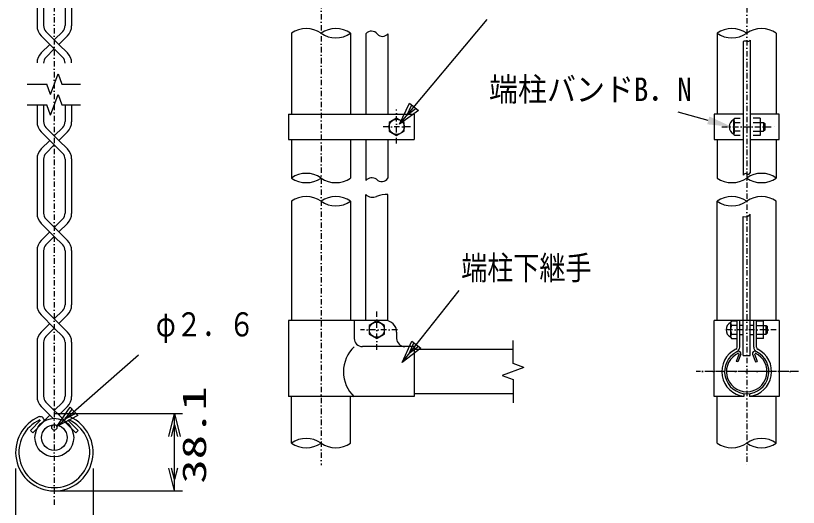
# Model space of a CAD drawing. Units: millimetres, scale not verified. Extents: x -4425 to 4425, y -3150 to 3150.
# Drawn here: x 751 to 2193, y 1026 to 1933 of the extents above; entities that cross this region are included whole.
import ezdxf
from ezdxf.enums import TextEntityAlignment as Align

# ---------------------------------------------------------------- set-up
doc = ezdxf.new("R2010")
doc.units = ezdxf.units.MM
doc.header["$LTSCALE"] = 20
doc.linetypes.add('USER1', pattern=[1.01, 0.5, -0.25, 0.01, -0.25])
doc.linetypes.add('USER4', pattern=[1.125, 0.75, -0.125, 0.125, -0.125])
for name, color, linetype, lineweight in [('0-2_1', 7, 'Continuous', 25), ('0-3_0', 7, 'Continuous', 25), ('0-B_DWGBRD-SMEC0', 2, 'Continuous', 25)]:
    doc.layers.add(name, color=color, linetype=linetype, lineweight=lineweight)
doc.styles.add('ＭＳ ゴシック', font='')
doc.styles.get('ＭＳ ゴシック').set_extended_font_data('MS Gothic')

# ---------------------------------------------------------------- blocks, each defined once
blk = doc.blocks.new('C42')
at = {"layer": '0-2_1', "color": 4}
blk.add_line((115014.5, 95210.7), (117117.6, 97867.8), dxfattribs=at)
blk.add_lwpolyline([(115700.4, 95739), (115014.5, 95210.7), (115371.1, 95999.6)], close=True, dxfattribs=at)
blk.add_lwpolyline([(115618.1, 95804.1), (115275.1, 95540), (115453.4, 95934.5)], dxfattribs=at)
blk = doc.blocks.new('C43')
at = {"layer": '0-2_1', "color": 4}
blk.add_line((114914.8, 103992.9), (118152.7, 107849.7), dxfattribs=at)
blk.add_lwpolyline([(115615.7, 104501.3), (114914.8, 103992.9), (115294.1, 104771.3)], close=True, dxfattribs=at)
blk.add_lwpolyline([(115535.3, 104568.8), (115184.8, 104314.6), (115374.5, 104703.8)], dxfattribs=at)

msp = doc.modelspace()

# ---------------------------------------------------------------- linework, layer by layer
at = {"layer": '0-2_1', "color": 4, "linetype": 'USER1'}
for p, q in [((822.68, 2555.98), (822.68, 1026.59)), ((1313.79, 2480.81), (1313.79, 1103.75)), ((2097.74, 2473.36), (2097.74, 1100.37)), ((1453.07, 1697.12), (1453.07, 1759.71)), ((1453.07, 1697.12), (1453.07, 1759.71)), ((1478.7, 1727.61), (1425.15, 1727.61)), ((1478.7, 1727.61), (1425.15, 1727.61)), ((2052.19, 1727.61), (2149.38, 1727.61)), ((2052.19, 1727.61), (2149.38, 1727.61)), ((1416.64, 1316.82), (1416.64, 1387.1)), ((1416.64, 1316.82), (1416.64, 1387.1)), ((1454.4, 1353.68), (1386.42, 1353.68)), ((1454.4, 1353.68), (1386.42, 1353.68)), ((2152.26, 1353.68), (2051.26, 1353.68)), ((2152.26, 1353.68), (2051.26, 1353.68)), ((2192.81, 1276.54), (2004.89, 1276.54))]:
    msp.add_line(p, q, dxfattribs=at)
at = {"layer": '0-2_1'}
for p, q in [((790.81, 2014.13), (790.81, 1913.91)), ((802.81, 2013.82), (802.81, 1914.22)), ((842.56, 2013.82), (842.56, 1914.22)), ((854.56, 2014.13), (854.56, 1913.91)), ((831.17, 1879.64), (807.2, 1903.61)), ((822.68, 1888.13), (838.16, 1903.61)), ((822.68, 1871.16), (798.5, 1895.35)), ((831.17, 1879.64), (846.87, 1895.35)), ((1259.36, 1900.11), (1259.36, 1751.18)), ((1368.21, 1900.11), (1368.21, 1751.18)), ((1396.28, 1899.27), (1396.28, 1751.18)), ((1437, 1899.27), (1437, 1751.18)), ((2043.31, 1900.11), (2043.31, 1751.18)), ((2043.31, 1900.11), (2043.31, 1751.18)), ((2152.17, 1900.11), (2152.17, 1751.18)), ((2152.17, 1900.11), (2152.17, 1751.18)), ((798.5, 1863.94), (814.2, 1879.64)), ((846.87, 1863.94), (831.17, 1879.64)), ((2091.31, 1884.75), (2091.31, 1638.62)), ((2091.31, 1884.75), (2091.31, 1638.62)), ((2104.17, 1887.54), (2104.17, 1642.79)), ((2104.17, 1887.54), (2104.17, 1642.79)), ((807.2, 1855.68), (822.68, 1871.16)), ((838.16, 1855.68), (822.68, 1871.16)), ((790.81, 1767.91), (790.81, 1736.91)), ((802.81, 1767.91), (802.81, 1737.22)), ((842.56, 1767.91), (842.56, 1737.22)), ((854.56, 1767.91), (854.56, 1736.91)), ((1254, 1751.18), (1254, 1704.04)), ((2037.95, 1751.18), (2037.95, 1704.04)), ((2091.31, 1751.18), (2037.95, 1751.18)), ((2037.95, 1751.18), (2037.95, 1704.04)), ((2091.31, 1751.18), (2037.95, 1751.18)), ((2074.17, 1740.84), (2075.81, 1743.68)), ((2074.17, 1740.84), (2075.81, 1743.68)), ((2074.17, 1714.39), (2074.17, 1740.84)), ((2074.17, 1714.39), (2074.17, 1740.84)), ((2075.45, 1735.65), (2085.95, 1735.65)), ((2075.45, 1735.65), (2085.95, 1735.65)), ((2075.81, 1743.68), (2085.95, 1743.68)), ((2075.81, 1743.68), (2085.95, 1743.68)), ((2122.38, 1743.68), (2109.52, 1743.68)), ((2122.38, 1743.68), (2109.52, 1743.68)), ((2109.52, 1735.64), (2128.81, 1735.64)), ((2109.52, 1735.64), (2128.81, 1735.64)), ((2122.38, 1743.68), (2122.38, 1711.54)), ((2122.38, 1743.68), (2122.38, 1711.54)), ((2128.81, 1735.64), (2130.95, 1733.5)), ((2128.81, 1735.64), (2130.95, 1733.5)), ((2128.81, 1735.11), (2128.81, 1720.11)), ((2128.81, 1735.11), (2128.81, 1720.11)), ((2130.95, 1733.5), (2130.95, 1721.73)), ((2130.95, 1733.5), (2130.95, 1721.73)), ((822.68, 1694.16), (798.5, 1718.35)), ((831.17, 1702.64), (807.2, 1726.61)), ((822.68, 1711.13), (838.16, 1726.61)), ((831.17, 1702.64), (846.87, 1718.35)), ((2085.95, 1719.58), (2075.45, 1719.58)), ((2085.95, 1719.58), (2075.45, 1719.58)), ((2109.52, 1719.58), (2128.81, 1719.58)), ((2109.52, 1719.58), (2128.81, 1719.58)), ((2130.95, 1721.73), (2128.81, 1719.58)), ((2130.95, 1721.73), (2128.81, 1719.58)), ((798.5, 1686.94), (814.2, 1702.64)), ((846.87, 1686.94), (831.17, 1702.64)), ((1254, 1704.04), (1485.21, 1704.04)), ((1259.36, 1704.04), (1259.36, 1633.33)), ((1368.21, 1704.04), (1368.21, 1633.33)), ((1396.28, 1704.04), (1396.28, 1628.49)), ((1437, 1704.04), (1437, 1632.9)), ((2037.95, 1704.04), (2091.31, 1704.04)), ((2037.95, 1704.04), (2091.31, 1704.04)), ((2043.31, 1704.04), (2043.31, 1633.33)), ((2043.31, 1704.04), (2043.31, 1633.33)), ((2122.38, 1711.54), (2109.52, 1711.54)), ((2122.38, 1711.54), (2109.52, 1711.54)), ((2152.17, 1704.04), (2152.17, 1633.33)), ((2152.17, 1704.04), (2152.17, 1633.33)), ((807.2, 1678.68), (822.68, 1694.16)), ((838.16, 1678.68), (822.68, 1694.16)), ((790.81, 1668.38), (790.81, 1568.16)), ((802.81, 1668.07), (802.81, 1568.47)), ((842.56, 1668.07), (842.56, 1568.47)), ((854.56, 1668.38), (854.56, 1568.16)), ((1396.29, 1370.83), (1396.28, 1602.66)), ((1437, 1370.83), (1437, 1602.66)), ((1259.36, 1590.47), (1259.36, 1370.83)), ((1368.21, 1590.47), (1368.21, 1370.83)), ((2043.31, 1370.83), (2043.31, 1590.47)), ((2043.31, 1370.83), (2043.31, 1590.47)), ((2152.17, 1370.83), (2152.17, 1590.47)), ((2152.17, 1370.83), (2152.17, 1590.47)), ((831.17, 1533.89), (807.2, 1557.86)), ((822.68, 1542.38), (838.16, 1557.86)), ((2091.31, 1306.03), (2091.31, 1562.12)), ((2104.17, 1306.03), (2104.17, 1566.5)), ((822.68, 1525.41), (798.5, 1549.6)), ((831.17, 1533.89), (846.87, 1549.6)), ((798.5, 1518.19), (814.2, 1533.89)), ((798.5, 1518.19), (814.2, 1533.89)), ((846.87, 1518.19), (831.17, 1533.89)), ((807.2, 1509.93), (822.68, 1525.41)), ((807.2, 1509.93), (822.68, 1525.41)), ((838.16, 1509.93), (822.68, 1525.41)), ((838.16, 1509.93), (822.68, 1525.41)), ((790.81, 1499.63), (790.81, 1399.41)), ((802.81, 1499.32), (802.81, 1399.72)), ((842.56, 1499.32), (842.56, 1399.72)), ((854.56, 1499.63), (854.56, 1399.41)), ((831.17, 1365.14), (807.2, 1389.11)), ((822.68, 1373.63), (838.16, 1389.11)), ((822.68, 1356.66), (798.5, 1380.85)), ((831.17, 1365.14), (846.87, 1380.85)), ((1431.64, 1370.83), (1254, 1370.83)), ((1254, 1370.83), (1254, 1230.47)), ((1374.96, 1370.83), (1374.96, 1337.61)), ((1374.96, 1370.83), (1374.96, 1337.61)), ((1374.96, 1370.83), (1374.96, 1337.61)), ((2157.52, 1370.83), (2037.95, 1370.83)), ((2037.95, 1230.47), (2037.95, 1370.83)), ((2157.52, 1370.83), (2037.95, 1370.83)), ((2069.81, 1369.76), (2068.17, 1366.91)), ((2079.95, 1321.45), (2079.95, 1370.83)), ((2084.88, 1321.33), (2084.88, 1370.83)), ((2110.59, 1321.33), (2110.59, 1370.83)), ((2115.52, 1321.45), (2115.52, 1370.83)), ((2128.38, 1369.76), (2115.52, 1369.76)), ((2128.38, 1337.61), (2128.38, 1369.76)), ((2157.53, 1370.83), (2157.52, 1230.47)), ((798.5, 1349.44), (814.2, 1365.14)), ((807.2, 1341.18), (822.68, 1356.66)), ((838.16, 1341.18), (822.68, 1356.66)), ((846.87, 1349.44), (831.17, 1365.14)), ((2068.17, 1366.91), (2068.17, 1340.46)), ((2079.95, 1361.72), (2069.46, 1361.72)), ((2084.88, 1362.26), (2091.31, 1362.26)), ((2104.17, 1362.26), (2110.59, 1362.26)), ((2115.52, 1361.71), (2133.74, 1361.71)), ((2133.74, 1361.71), (2135.88, 1359.57)), ((2133.74, 1361.71), (2135.88, 1359.57)), ((2133.74, 1346.18), (2133.74, 1361.18)), ((2135.88, 1347.8), (2135.88, 1359.57)), ((1453.07, 1349.4), (1453.07, 1337.61)), ((1453.07, 1349.4), (1453.07, 1337.61)), ((1453.07, 1349.4), (1453.07, 1337.61)), ((2068.17, 1340.46), (2069.81, 1337.61)), ((2068.17, 1340.46), (2069.81, 1337.61)), ((2069.46, 1345.65), (2079.95, 1345.65)), ((2084.88, 1345.11), (2091.31, 1345.11)), ((2104.17, 1345.11), (2110.59, 1345.11)), ((2115.52, 1345.66), (2133.74, 1345.66)), ((2135.88, 1347.8), (2133.74, 1345.66)), ((2135.88, 1347.8), (2133.74, 1345.66)), ((790.81, 1330.88), (790.81, 1230.66)), ((802.81, 1330.57), (802.81, 1230.97)), ((842.56, 1330.57), (842.56, 1230.97)), ((854.56, 1330.88), (854.56, 1230.66)), ((2069.81, 1337.61), (2079.95, 1337.61)), ((2128.38, 1337.61), (2115.52, 1337.61)), ((1485.21, 1322.61), (1389.96, 1322.61)), ((1485.21, 1322.61), (1485.21, 1230.47)), ((1667.36, 1317.26), (1485.21, 1317.26)), ((2083.53, 1309.51), (2078.39, 1295.38)), ((2086.92, 1308.79), (2081.61, 1294.21)), ((2091.31, 1306.03), (2104.17, 1306.03)), ((2091.31, 1306.03), (2104.17, 1306.03)), ((2108.55, 1308.79), (2113.86, 1294.21)), ((2108.55, 1308.79), (2113.86, 1294.21)), ((2111.94, 1309.51), (2117.08, 1295.38)), ((2111.94, 1309.51), (2117.08, 1295.38)), ((2081.61, 1294.21), (2078.39, 1295.38)), ((2113.86, 1294.21), (2117.08, 1295.38)), ((1485.21, 1230.47), (1254, 1230.47)), ((1259.36, 1144.76), (1259.36, 1230.47)), ((1368.21, 1144.76), (1368.21, 1230.47)), ((1667.36, 1235.83), (1485.21, 1235.83)), ((2092.38, 1230.47), (2037.95, 1230.47)), ((2043.31, 1144.76), (2043.31, 1230.47)), ((2092.38, 1236.18), (2092.38, 1230.47)), ((2092.38, 1236.18), (2092.38, 1230.47)), ((2103.09, 1236.18), (2103.09, 1230.47)), ((2157.52, 1230.47), (2103.09, 1230.47)), ((2152.17, 1144.76), (2152.17, 1230.47)), ((820.2, 1190.39), (798.5, 1212.1)), ((843.71, 1183.85), (807.2, 1220.36)), ((822.68, 1204.88), (838.16, 1220.36)), ((831.17, 1196.39), (846.87, 1212.1)), ((798.28, 1180.48), (814.2, 1196.39)), ((822.71, 1199.19), (852.71, 1199.19)), ((822.71, 1199.19), (852.71, 1199.19)), ((797.18, 1186.76), (778.59, 1168.16)), ((802.03, 1183.12), (782.83, 1163.92)), ((843.3, 1182.72), (862.5, 1163.52)), ((848.15, 1186.36), (866.75, 1167.76)), ((782.83, 1163.92), (778.59, 1168.16)), ((782.83, 1163.92), (778.59, 1168.16)), ((862.5, 1163.52), (866.75, 1167.76)), ((822.71, 1056.69), (852.71, 1056.69))]:
    msp.add_line(p, q, dxfattribs=at)
at = {"layer": '0-2_1', "color": 4}
for p, q in [((815.76, 1787.13), (829.61, 1825.19)), ((829.61, 1825.19), (836.53, 1806.16)), ((772.51, 1806.16), (808.83, 1806.16)), ((815.76, 1787.13), (808.83, 1806.16)), ((836.53, 1806.16), (871.03, 1806.16)), ((815.76, 1748.88), (829.61, 1786.94)), ((829.61, 1786.94), (836.53, 1767.91)), ((772.51, 1767.91), (808.83, 1767.91)), ((815.76, 1748.88), (808.83, 1767.91)), ((836.53, 1767.91), (871.03, 1767.91)), ((827.29, 1175.55), (977.64, 1307.23)), ((1687.49, 1283.87), (1647.22, 1269.21)), ((1647.22, 1269.21), (1667.36, 1261.88)), ((1667.36, 1261.88), (1667.36, 1219.03)), ((852.71, 1199.19), (1058.96, 1199.19)), ((1033.46, 1157.19), (1043.96, 1199.19)), ((751.46, 1097.94), (751.46, 891.69)), ((893.96, 1097.94), (893.96, 891.69)), ((1043.96, 1056.69), (1033.46, 1098.69)), ((852.71, 1056.69), (1058.96, 1056.69))]:
    msp.add_line(p, q, dxfattribs=at)
at = {"layer": '0-2_1', "color": 4, "linetype": 'USER4'}
msp.add_line((2192.81, 1276.54), (2004.89, 1276.54), dxfattribs=at)
at = {"layer": '0-2_1'}
for points in [[(1254, 1751.18), (1485.21, 1751.18), (1485.21, 1704.04)], [(2104.17, 1704.04), (2157.52, 1704.04), (2157.52, 1751.18), (2104.17, 1751.18)], [(2104.17, 1704.04), (2157.52, 1704.04), (2157.52, 1751.18), (2104.17, 1751.18)], [(2085.95, 1711.54), (2075.81, 1711.54), (2074.17, 1714.39)], [(2085.95, 1711.54), (2075.81, 1711.54), (2074.17, 1714.39)], [(1416.64, 1337.6), (1430.57, 1345.64), (1430.57, 1361.73), (1416.64, 1369.77), (1402.71, 1361.73)], [(2079.95, 1369.76), (2069.81, 1369.76), (2068.17, 1366.91)], [(1402.71, 1361.73), (1402.71, 1345.64), (1416.64, 1337.6)]]:
    msp.add_lwpolyline(points, dxfattribs=at)
msp.add_lwpolyline([(1453.07, 1711.53), (1467, 1719.57), (1467, 1735.66), (1453.07, 1743.7), (1439.14, 1735.66), (1439.14, 1719.57)], close=True, dxfattribs=at)
at = {"layer": '0-2_1', "color": 4}
for points in [[(1687.49, 1283.87), (1667.36, 1291.2), (1667.36, 1334.06)], [(862.34, 1199.27), (843.09, 1189.39), (855.42, 1207.17)], [(1043.96, 1056.69), (1043.96, 1199.19), (1054.46, 1157.19)], [(1038.71, 1157.19), (1043.96, 1178.19), (1049.21, 1157.19)], [(1049.21, 1098.69), (1043.96, 1077.69), (1038.71, 1098.69)]]:
    msp.add_lwpolyline(points, dxfattribs=at)
msp.add_lwpolyline([(865.8, 1195.32), (827.29, 1175.55), (851.97, 1211.12)], close=True, dxfattribs=at)
at = {"layer": '0-2_1'}
for centre, radius in [((1453.07, 1727.61), 13.93), ((1416.64, 1353.68), 13.93), ((822.68, 1154.85), 35.62), ((822.68, 1154.85), 23.62), ((822.68, 1173.6), 4.88)]:
    msp.add_circle(centre, radius, dxfattribs=at)
for centre, radius, start, end in [((817.06, 1913.91), 26.25, 179.99992, 225.00006), ((817.81, 1914.22), 15, 179.99992, 225.0013), ((827.56, 1914.22), 15, 315.00125, 0), ((828.31, 1913.91), 26.25, 315.00003, 0), ((817.06, 1845.38), 26.25, 134.99994, 179.99992), ((828.31, 1845.38), 26.25, 0, 44.99998), ((817.81, 1845.07), 15, 134.99994, 179.99992), ((827.56, 1845.07), 15, 0, 45.00122), ((817.06, 1736.91), 26.25, 179.99992, 225.00006), ((817.81, 1737.22), 15, 179.99992, 225.0013), ((827.56, 1737.22), 15, 315.00125, 0), ((828.31, 1736.91), 26.25, 315.00003, 0), ((2080.36, 1727.61), 14.76, 114.79445, 245.20555), ((2080.36, 1727.61), 14.76, 114.79445, 245.20555), ((2099.63, 1744.41), 25.71, 187.97958, 199.90953), ((2099.63, 1744.41), 25.71, 187.97958, 199.90953), ((2099.88, 1727.61), 25.71, 161.79011, 198.20989), ((2099.88, 1727.61), 25.71, 161.79011, 198.20989), ((2099.63, 1710.82), 25.71, 160.09047, 172.02042), ((2099.63, 1710.82), 25.71, 160.09047, 172.02042), ((817.06, 1668.38), 26.25, 134.99994, 179.99992), ((828.31, 1668.38), 26.25, 0, 44.99998), ((817.81, 1668.07), 15, 134.99994, 179.99992), ((827.56, 1668.07), 15, 0, 45.00122), ((827.56, 1668.07), 15, 0, 45.00122), ((817.06, 1568.16), 26.25, 179.99992, 225.00006), ((817.81, 1568.47), 15, 179.99992, 225.0013), ((817.81, 1568.47), 15, 179.99992, 225.0013), ((827.56, 1568.47), 15, 315.00125, 0), ((828.31, 1568.16), 26.25, 315.00003, 0), ((817.06, 1499.63), 26.25, 134.99994, 179.99992), ((828.31, 1499.63), 26.25, 0, 44.99998), ((817.81, 1499.32), 15, 134.99994, 179.99992), ((827.56, 1499.32), 15, 0, 45.00122), ((817.06, 1399.41), 26.25, 179.99992, 225.00006), ((817.81, 1399.72), 15, 179.99992, 224.99883), ((827.56, 1399.72), 15, 314.99878, 0), ((828.31, 1399.41), 26.25, 315.00003, 0), ((1431.64, 1349.4), 21.43, 0, 90), ((2074.36, 1353.68), 14.76, 114.79445, 245.20555), ((2093.63, 1370.48), 25.71, 187.97958, 199.90953), ((2093.63, 1370.48), 25.71, 187.97958, 199.90953), ((2093.88, 1353.68), 25.71, 161.79011, 198.20989), ((2093.88, 1353.68), 25.71, 161.79011, 198.20989), ((817.06, 1330.88), 26.25, 134.99994, 179.99992), ((817.81, 1330.57), 15, 134.99994, 179.99992), ((827.56, 1330.57), 15, 0, 45.00122), ((828.31, 1330.88), 26.25, 0, 45.00069), ((2093.63, 1336.89), 25.71, 160.09047, 172.02042), ((2093.63, 1336.89), 25.71, 160.09047, 172.02042), ((1389.96, 1337.61), 15, 180, 270), ((1468.07, 1337.61), 15, 180, 270), ((1418.34, 1276.23), 63.33, 133.22993, 226.76297), ((2097.74, 1276.54), 45.75, 116.17496, 263.27368), ((2097.74, 1276.54), 40.71, 116.23561, 63.76712), ((2075.67, 1321.45), 4.29, 296.17508, 0), ((2075.67, 1321.45), 4.29, 296.17508, 0), ((2075.67, 1321.33), 9.21, 296.23556, 0), ((2082.74, 1309.7), 4.29, 349.34427, 114.45453), ((2097.74, 1276.54), 45.75, 276.72174, 63.82749), ((2112.74, 1309.72), 4.29, 72.04499, 190.65582), ((2112.74, 1309.72), 4.29, 72.04499, 190.65582), ((2119.81, 1321.33), 9.21, 180, 243.76678), ((2119.81, 1321.33), 9.21, 180, 243.76678), ((2119.81, 1321.45), 4.29, 180, 243.82724), ((2119.81, 1321.45), 4.29, 180, 243.82724), ((2097.74, 1276.54), 37.29, 114.17442, 65.66495), ((817.06, 1230.66), 26.25, 179.99992, 225.00006), ((817.81, 1230.97), 15, 179.99992, 224.99883), ((827.56, 1230.97), 15, 315.00125, 0), ((828.31, 1230.66), 26.25, 315.00003, 0), ((822.71, 1127.94), 71.25, 112.92898, 65.65775), ((822.71, 1127.94), 65.25, 114.33539, 65.82681), ((796.46, 1185.99), 7.5, 349.34231, 96.6383), ((796.46, 1185.99), 7.5, 349.34231, 96.6383), ((848.96, 1185.96), 7.5, 65.55138, 190.65775), ((848.96, 1185.96), 7.5, 65.55138, 190.65775)]:
    msp.add_arc(centre, radius, start, end, dxfattribs=at)
at = {"layer": '0-2_1', "color": 4}
for centre, radius, start, end in [((1286.57, 1861.2), 47.49, 55.03597, 124.96473), ((1341, 1861.2), 47.49, 55.03519, 124.96473), ((1406.7, 1890.03), 13.92, 38.6186, 138.4232), ((1406.7, 1890.03), 13.92, 38.6186, 138.4232), ((2070.52, 1861.2), 47.49, 55.03565, 124.96428), ((2070.52, 1861.2), 47.49, 55.03565, 124.96428), ((2124.95, 1861.2), 47.49, 55.03565, 124.96396), ((2124.95, 1861.2), 47.49, 55.03565, 124.96396), ((1341, 1939.03), 47.49, 235.03604, 304.96481), ((1427.06, 1907.02), 12.6, 221.17502, 322.06772), ((1427.06, 1907.02), 12.6, 221.17502, 322.06772), ((2070.52, 1939.03), 47.49, 235.03482, 304.96405), ((2070.52, 1939.03), 47.49, 235.03482, 304.96405), ((2095.23, 1875.89), 9.69, 72.50617, 113.87069), ((2095.23, 1875.89), 9.69, 72.50617, 113.87069), ((2098.49, 1893.01), 7.89, 267.52509, 316.03943), ((2098.49, 1893.01), 7.89, 267.52509, 316.03943), ((1286.57, 1594.41), 47.49, 55.03597, 124.96473), ((1286.57, 1672.24), 47.49, 235.03528, 304.96435), ((1341, 1672.24), 47.49, 235.03604, 304.96481), ((1407.4, 1618.94), 14.66, 55.19426, 139.33984), ((1425.65, 1640.1), 13.44, 222.71982, 327.64319), ((2070.52, 1672.24), 47.49, 235.03572, 304.96435), ((2070.52, 1672.24), 47.49, 235.03572, 304.96435), ((2095.41, 1636.94), 4.43, 58.06492, 157.77832), ((2095.41, 1636.94), 4.43, 58.06492, 157.77832), ((2124.95, 1594.41), 47.49, 55.03565, 124.96428), ((2124.95, 1594.41), 47.49, 55.03565, 124.96428), ((2124.95, 1672.24), 47.49, 235.03604, 304.96435), ((2124.95, 1672.24), 47.49, 235.03604, 304.96435), ((2100.04, 1644.56), 4.49, 239.35608, 336.8352), ((2100.04, 1644.56), 4.49, 239.35608, 336.8352), ((1408.98, 1616.66), 18.89, 227.77408, 292.52838), ((1434.07, 1556.13), 46.63, 86.40426, 112.51272), ((1286.57, 1551.55), 47.49, 55.03597, 124.96473), ((1341, 1551.55), 47.49, 55.03519, 124.96473), ((1341, 1629.39), 47.49, 235.03604, 304.96481), ((2070.52, 1551.55), 47.49, 55.03565, 124.96428), ((2070.52, 1551.55), 47.49, 55.03565, 124.96428), ((2070.52, 1629.39), 47.49, 235.03572, 304.96405), ((2070.52, 1629.39), 47.49, 235.03572, 304.96405), ((2124.95, 1551.55), 47.49, 55.03565, 124.96396), ((2124.95, 1551.55), 47.49, 55.03565, 124.96396), ((2094.24, 1574.57), 12.79, 256.76773, 320.89362), ((2094.24, 1574.57), 12.79, 256.76773, 320.89362), ((1286.57, 1105.84), 47.49, 55.03597, 124.96473), ((2124.95, 1105.84), 47.49, 55.03565, 124.96428), ((1286.57, 1183.67), 47.49, 235.03528, 304.96435), ((1341, 1183.67), 47.49, 235.03604, 304.96481), ((2070.52, 1183.67), 47.49, 235.03572, 304.96435), ((2124.95, 1183.67), 47.49, 235.03604, 304.96435)]:
    msp.add_arc(centre, radius, start, end, dxfattribs=at)
at = {"layer": '0-B_DWGBRD-SMEC0'}
msp.add_line((2026.95, 1739.53), (1971.31, 1754.8), dxfattribs=at)
msp.add_solid([(2028.94, 1746.76), (2070.35, 1727.61), (2024.97, 1732.29)], dxfattribs=at)

# ---------------------------------------------------------------- block references
at = {"layer": '0-3_0', "xscale": 0.05, "yscale": 0.05}
for name in ['C43', 'C42']:
    msp.add_blockref(name, (-4287.69, -3467.28), dxfattribs=at)

# ---------------------------------------------------------------- texts
at = {"layer": '0-2_1', "color": 4, "style": 'ＭＳ ゴシック'}
for s, height, width, p in [('端柱バンドB．N', 43.48, 0.9, (1623.14, 1762.01)), ('端柱下継手', 43.99, 0.8, (1571.99, 1432.53)), ('φ２．６', 44.45, 0.8, (1009.63, 1328.01))]:
    msp.add_text(s, height=height, dxfattribs=dict(at, width=width)).set_placement(p, align=Align.BOTTOM_LEFT)
at = {"layer": '0-2_1', "color": 4, "style": 'ＭＳ ゴシック', "width": 1.5}
msp.add_text('38.1', height=43.95, rotation=90, dxfattribs=at).set_placement((1115.41, 1070.02), align=Align.BOTTOM_LEFT)

doc.saveas('drawing.dxf')
